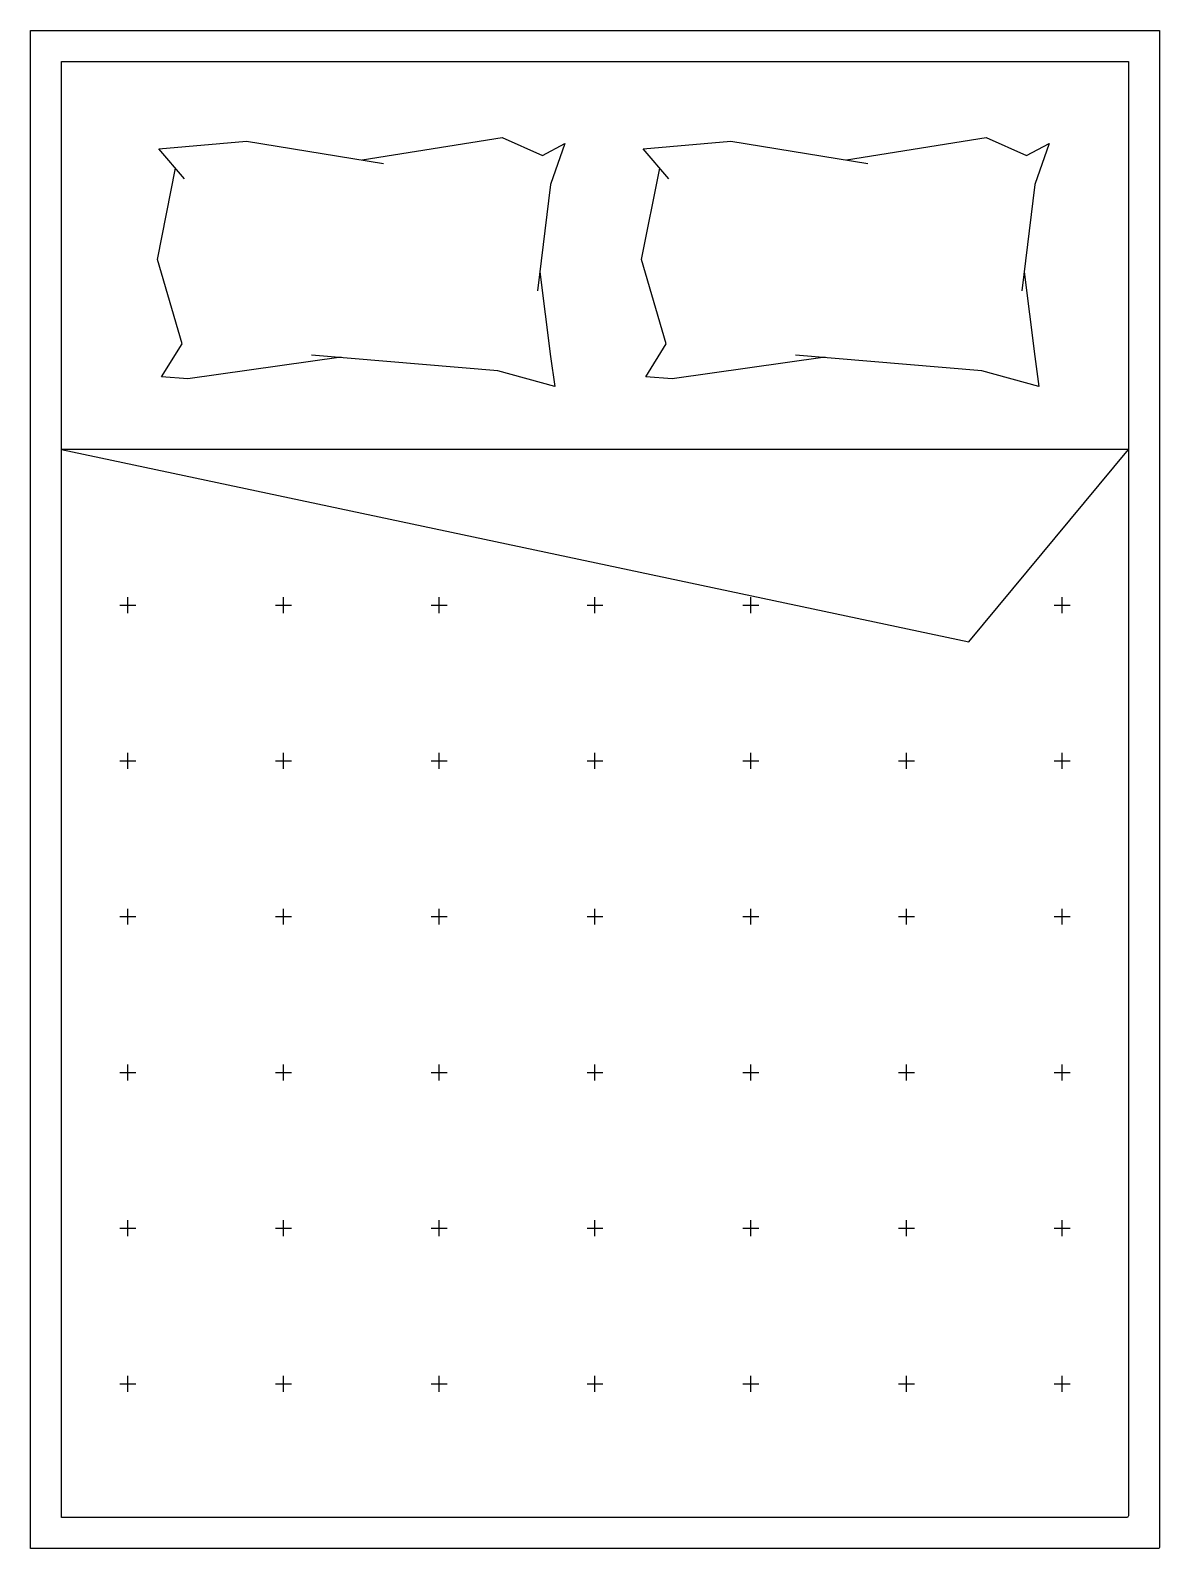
# Model space of a CAD drawing. Extents: x 30.3 to 31.75, y 28.31 to 30.26.
import ezdxf

# ---------------------------------------------------------------- set-up
doc = ezdxf.new("R2010")
doc.units = 0
doc.header["$MEASUREMENT"] = 0
doc.layers.add('A-MOBILIA', color=2, linetype='CONTINUOUS')
doc.layers.add('ESC50', color=1, linetype='CONTINUOUS')

msp = doc.modelspace()

# ---------------------------------------------------------------- linework, layer by layer
at = {"layer": 'A-MOBILIA'}
for p, q in [((30.4692, 30.1115), (30.5817, 30.1211)), ((30.502, 30.0731), (30.4692, 30.1115)), ((30.5817, 30.1211), (30.7576, 30.0928)), ((30.7302, 30.0972), (30.9097, 30.1258)), ((30.9097, 30.1258), (30.9615, 30.103)), ((30.9615, 30.103), (30.9905, 30.1182)), ((30.9905, 30.1182), (30.9719, 30.0658)), ((31.0908, 30.1115), (31.2034, 30.1211)), ((31.1237, 30.0731), (31.0908, 30.1115)), ((31.2034, 30.1211), (31.3793, 30.0928)), ((31.3519, 30.0972), (31.5314, 30.1258)), ((31.5314, 30.1258), (31.5832, 30.103)), ((31.5832, 30.103), (31.6122, 30.1182)), ((31.6122, 30.1182), (31.5936, 30.0658)), ((30.4671, 29.9695), (30.4906, 30.0867)), ((31.0888, 29.9695), (31.1122, 30.0867)), ((30.9719, 30.0658), (30.9552, 29.9292)), ((31.5936, 30.0658), (31.5769, 29.9292)), ((30.4989, 29.8608), (30.4671, 29.9695)), ((30.9582, 29.9536), (30.9719, 29.8446)), ((31.1205, 29.8608), (31.0888, 29.9695)), ((31.5799, 29.9536), (31.5936, 29.8446)), ((30.4726, 29.8188), (30.4989, 29.8608)), ((31.0943, 29.8188), (31.1205, 29.8608)), ((30.703, 29.8437), (30.5064, 29.816)), ((30.9042, 29.8264), (30.6649, 29.8466)), ((30.9719, 29.8446), (30.9774, 29.8064)), ((31.3247, 29.8437), (31.1281, 29.816)), ((31.5259, 29.8264), (31.2865, 29.8466)), ((31.5936, 29.8446), (31.5991, 29.8064)), ((30.5064, 29.816), (30.4726, 29.8188)), ((30.9774, 29.8064), (30.9042, 29.8264)), ((31.1281, 29.816), (31.0943, 29.8188)), ((31.5991, 29.8064), (31.5259, 29.8264)), ((31.714, 29.7253), (30.344, 29.7253)), ((30.344, 29.7253), (31.5089, 29.4784)), ((31.5089, 29.4784), (31.714, 29.7253))]:
    msp.add_line(p, q, dxfattribs=at)
for points in [[(30.304, 30.2636), (31.754, 30.2636), (31.754, 28.3159, -0.414214), (31.7517, 28.3136), (30.304, 28.3136)], [(30.344, 30.2236), (31.714, 30.2236), (31.714, 28.3559, -0.414214), (31.7117, 28.3536), (30.344, 28.3536)]]:
    msp.add_lwpolyline(points, format="xyb", close=True, dxfattribs=at)
at = {"layer": 'ESC50'}
for p, q in [((30.4188, 29.5253), (30.4393, 29.5253)), ((30.429, 29.515), (30.429, 29.5355)), ((30.6188, 29.5253), (30.6393, 29.5253)), ((30.629, 29.515), (30.629, 29.5355)), ((30.8188, 29.5253), (30.8393, 29.5253)), ((30.829, 29.515), (30.829, 29.5355)), ((31.0188, 29.5253), (31.0393, 29.5253)), ((31.029, 29.515), (31.029, 29.5355)), ((31.2188, 29.5253), (31.2393, 29.5253)), ((31.229, 29.515), (31.229, 29.5355)), ((31.6188, 29.5253), (31.6393, 29.5253)), ((31.629, 29.515), (31.629, 29.5355)), ((30.429, 29.315), (30.429, 29.3355)), ((30.629, 29.315), (30.629, 29.3355)), ((30.829, 29.315), (30.829, 29.3355)), ((31.029, 29.315), (31.029, 29.3355)), ((31.229, 29.315), (31.229, 29.3355)), ((31.429, 29.315), (31.429, 29.3355)), ((31.629, 29.315), (31.629, 29.3355)), ((30.4188, 29.3253), (30.4393, 29.3253)), ((30.6188, 29.3253), (30.6393, 29.3253)), ((30.8188, 29.3253), (30.8393, 29.3253)), ((31.0188, 29.3253), (31.0393, 29.3253)), ((31.2188, 29.3253), (31.2393, 29.3253)), ((31.4188, 29.3253), (31.4393, 29.3253)), ((31.6188, 29.3253), (31.6393, 29.3253)), ((30.429, 29.115), (30.429, 29.1355)), ((30.629, 29.115), (30.629, 29.1355)), ((30.829, 29.115), (30.829, 29.1355)), ((31.029, 29.115), (31.029, 29.1355)), ((31.229, 29.115), (31.229, 29.1355)), ((31.429, 29.115), (31.429, 29.1355)), ((31.629, 29.115), (31.629, 29.1355)), ((30.4188, 29.1253), (30.4393, 29.1253)), ((30.6188, 29.1253), (30.6393, 29.1253)), ((30.8188, 29.1253), (30.8393, 29.1253)), ((31.0188, 29.1253), (31.0393, 29.1253)), ((31.2188, 29.1253), (31.2393, 29.1253)), ((31.4188, 29.1253), (31.4393, 29.1253)), ((31.6188, 29.1253), (31.6393, 29.1253)), ((30.4188, 28.9253), (30.4393, 28.9253)), ((30.429, 28.915), (30.429, 28.9355)), ((30.6188, 28.9253), (30.6393, 28.9253)), ((30.629, 28.915), (30.629, 28.9355)), ((30.8188, 28.9253), (30.8393, 28.9253)), ((30.829, 28.915), (30.829, 28.9355)), ((31.0188, 28.9253), (31.0393, 28.9253)), ((31.029, 28.915), (31.029, 28.9355)), ((31.2188, 28.9253), (31.2393, 28.9253)), ((31.229, 28.915), (31.229, 28.9355)), ((31.4188, 28.9253), (31.4393, 28.9253)), ((31.429, 28.915), (31.429, 28.9355)), ((31.6188, 28.9253), (31.6393, 28.9253)), ((31.629, 28.915), (31.629, 28.9355)), ((30.4188, 28.7253), (30.4393, 28.7253)), ((30.429, 28.715), (30.429, 28.7355)), ((30.6188, 28.7253), (30.6393, 28.7253)), ((30.629, 28.715), (30.629, 28.7355)), ((30.8188, 28.7253), (30.8393, 28.7253)), ((30.829, 28.715), (30.829, 28.7355)), ((31.0188, 28.7253), (31.0393, 28.7253)), ((31.029, 28.715), (31.029, 28.7355)), ((31.2188, 28.7253), (31.2393, 28.7253)), ((31.229, 28.715), (31.229, 28.7355)), ((31.4188, 28.7253), (31.4393, 28.7253)), ((31.429, 28.715), (31.429, 28.7355)), ((31.6188, 28.7253), (31.6393, 28.7253)), ((31.629, 28.715), (31.629, 28.7355)), ((30.429, 28.515), (30.429, 28.5355)), ((30.629, 28.515), (30.629, 28.5355)), ((30.829, 28.515), (30.829, 28.5355)), ((31.029, 28.515), (31.029, 28.5355)), ((31.229, 28.515), (31.229, 28.5355)), ((31.429, 28.515), (31.429, 28.5355)), ((31.629, 28.515), (31.629, 28.5355)), ((30.4188, 28.5253), (30.4393, 28.5253)), ((30.6188, 28.5253), (30.6393, 28.5253)), ((30.8188, 28.5253), (30.8393, 28.5253)), ((31.0188, 28.5253), (31.0393, 28.5253)), ((31.2188, 28.5253), (31.2393, 28.5253)), ((31.4188, 28.5253), (31.4393, 28.5253)), ((31.6188, 28.5253), (31.6393, 28.5253))]:
    msp.add_line(p, q, dxfattribs=at)

doc.saveas('drawing.dxf')
